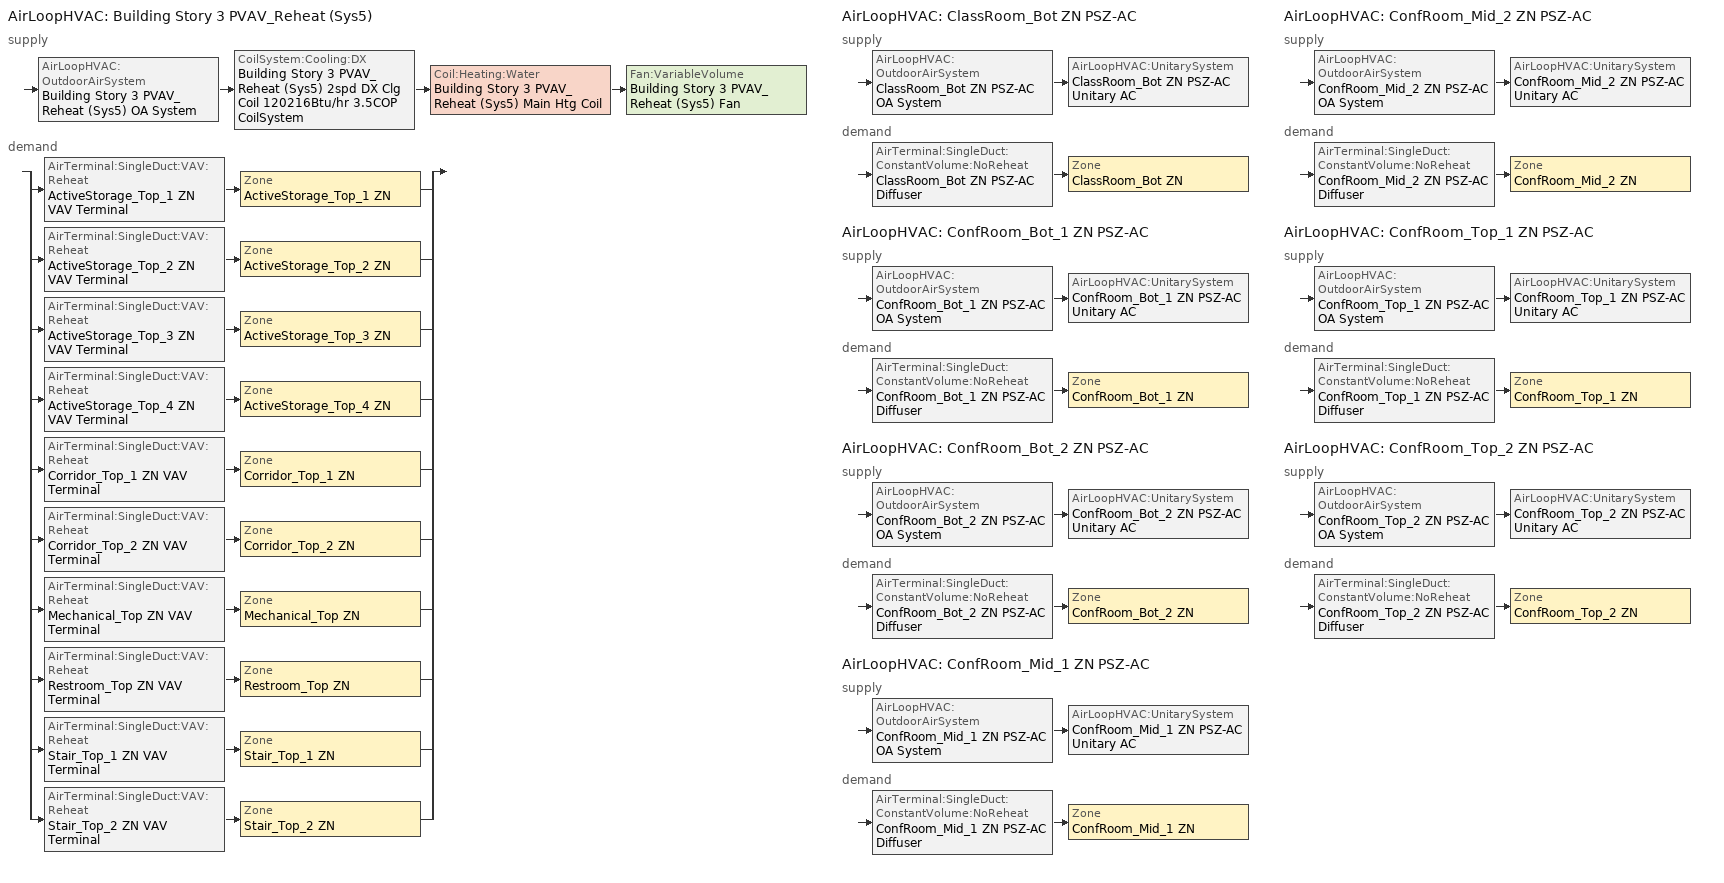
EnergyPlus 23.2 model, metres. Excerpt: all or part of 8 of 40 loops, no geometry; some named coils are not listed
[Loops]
AirLoopHVAC 'Building Story 3 PVAV_Reheat (Sys5)'
 supply: AirLoopHVAC:OutdoorAirSystem 'Building Story 3 PVAV_Reheat (Sys5) OA System' > CoilSystem:Cooling:DX 'Building Story 3 PVAV_Reheat (Sys5) 2spd DX Clg Coil 120216Btu/hr 3.5COP CoilSystem' > Coil:Heating:Water 'Building Story 3 PVAV_Reheat (Sys5) Main Htg Coil' > Fan:VariableVolume 'Building Story 3 PVAV_Reheat (Sys5) Fan'
 demand: split
  | AirTerminal:SingleDuct:VAV:Reheat 'ActiveStorage_Top_1 ZN VAV Terminal' > Zone 'ActiveStorage_Top_1 ZN'
  | AirTerminal:SingleDuct:VAV:Reheat 'ActiveStorage_Top_2 ZN VAV Terminal' > Zone 'ActiveStorage_Top_2 ZN'
  | AirTerminal:SingleDuct:VAV:Reheat 'ActiveStorage_Top_3 ZN VAV Terminal' > Zone 'ActiveStorage_Top_3 ZN'
  | AirTerminal:SingleDuct:VAV:Reheat 'ActiveStorage_Top_4 ZN VAV Terminal' > Zone 'ActiveStorage_Top_4 ZN'
  | AirTerminal:SingleDuct:VAV:Reheat 'Corridor_Top_1 ZN VAV Terminal' > Zone 'Corridor_Top_1 ZN'
  | AirTerminal:SingleDuct:VAV:Reheat 'Corridor_Top_2 ZN VAV Terminal' > Zone 'Corridor_Top_2 ZN'
  | AirTerminal:SingleDuct:VAV:Reheat 'Mechanical_Top ZN VAV Terminal' > Zone 'Mechanical_Top ZN'
  | AirTerminal:SingleDuct:VAV:Reheat 'Restroom_Top ZN VAV Terminal' > Zone 'Restroom_Top ZN'
  | AirTerminal:SingleDuct:VAV:Reheat 'Stair_Top_1 ZN VAV Terminal' > Zone 'Stair_Top_1 ZN'
  | AirTerminal:SingleDuct:VAV:Reheat 'Stair_Top_2 ZN VAV Terminal' > Zone 'Stair_Top_2 ZN'
AirLoopHVAC 'ClassRoom_Bot ZN PSZ-AC'
 supply: AirLoopHVAC:OutdoorAirSystem 'ClassRoom_Bot ZN PSZ-AC OA System' > AirLoopHVAC:UnitarySystem 'ClassRoom_Bot ZN PSZ-AC Unitary AC'
 demand: AirTerminal:SingleDuct:ConstantVolume:NoReheat 'ClassRoom_Bot ZN PSZ-AC Diffuser' > Zone 'ClassRoom_Bot ZN'
AirLoopHVAC 'ConfRoom_Bot_1 ZN PSZ-AC'
 supply: AirLoopHVAC:OutdoorAirSystem 'ConfRoom_Bot_1 ZN PSZ-AC OA System' > AirLoopHVAC:UnitarySystem 'ConfRoom_Bot_1 ZN PSZ-AC Unitary AC'
 demand: AirTerminal:SingleDuct:ConstantVolume:NoReheat 'ConfRoom_Bot_1 ZN PSZ-AC Diffuser' > Zone 'ConfRoom_Bot_1 ZN'
AirLoopHVAC 'ConfRoom_Bot_2 ZN PSZ-AC'
 supply: AirLoopHVAC:OutdoorAirSystem 'ConfRoom_Bot_2 ZN PSZ-AC OA System' > AirLoopHVAC:UnitarySystem 'ConfRoom_Bot_2 ZN PSZ-AC Unitary AC'
 demand: AirTerminal:SingleDuct:ConstantVolume:NoReheat 'ConfRoom_Bot_2 ZN PSZ-AC Diffuser' > Zone 'ConfRoom_Bot_2 ZN'
AirLoopHVAC 'ConfRoom_Mid_1 ZN PSZ-AC'
 supply: AirLoopHVAC:OutdoorAirSystem 'ConfRoom_Mid_1 ZN PSZ-AC OA System' > AirLoopHVAC:UnitarySystem 'ConfRoom_Mid_1 ZN PSZ-AC Unitary AC'
 demand: AirTerminal:SingleDuct:ConstantVolume:NoReheat 'ConfRoom_Mid_1 ZN PSZ-AC Diffuser' > Zone 'ConfRoom_Mid_1 ZN'
AirLoopHVAC 'ConfRoom_Mid_2 ZN PSZ-AC'
 supply: AirLoopHVAC:OutdoorAirSystem 'ConfRoom_Mid_2 ZN PSZ-AC OA System' > AirLoopHVAC:UnitarySystem 'ConfRoom_Mid_2 ZN PSZ-AC Unitary AC'
 demand: AirTerminal:SingleDuct:ConstantVolume:NoReheat 'ConfRoom_Mid_2 ZN PSZ-AC Diffuser' > Zone 'ConfRoom_Mid_2 ZN'
AirLoopHVAC 'ConfRoom_Top_1 ZN PSZ-AC'
 supply: AirLoopHVAC:OutdoorAirSystem 'ConfRoom_Top_1 ZN PSZ-AC OA System' > AirLoopHVAC:UnitarySystem 'ConfRoom_Top_1 ZN PSZ-AC Unitary AC'
 demand: AirTerminal:SingleDuct:ConstantVolume:NoReheat 'ConfRoom_Top_1 ZN PSZ-AC Diffuser' > Zone 'ConfRoom_Top_1 ZN'
AirLoopHVAC 'ConfRoom_Top_2 ZN PSZ-AC'
 supply: AirLoopHVAC:OutdoorAirSystem 'ConfRoom_Top_2 ZN PSZ-AC OA System' > AirLoopHVAC:UnitarySystem 'ConfRoom_Top_2 ZN PSZ-AC Unitary AC'
 demand: AirTerminal:SingleDuct:ConstantVolume:NoReheat 'ConfRoom_Top_2 ZN PSZ-AC Diffuser' > Zone 'ConfRoom_Top_2 ZN'
[DesignSpecification:OutdoorAir] Outdoor Air Method=Sum; Outdoor Air Flow per Zone {m3/s}=0; Outdoor Air Flow Air Changes per Hour {1/hr}=0
Name | Outdoor Air Flow per Person {m3/s-person} | Outdoor Air Flow per Zone Floor Area {m3/s-m2}
MediumOffice - Storage Ventilation; MediumOffice - Elec/MechRoom Ventilation | 0 | 0.0006096
MediumOffice - Classroom Ventilation | 0.00471947 | 0.0006096
MediumOffice - Conference Ventilation | 0.00235974 | 0.0003048
MediumOffice - Corridor Ventilation; MediumOffice - Restroom Ventilation; MediumOffice - Stair Ventilation | 0 | 0.0003048
[DesignSpecification:OutdoorAir:SpaceList]
Name | Space 1 | Space 1 Design Specification Outdoor Air Object
ActiveStorage_Top_1 ZN DSOA Space List | ActiveStorage_Top_1 | MediumOffice - Storage Ventilation
ActiveStorage_Top_2 ZN DSOA Space List | ActiveStorage_Top_2 | MediumOffice - Storage Ventilation
ActiveStorage_Top_3 ZN DSOA Space List | ActiveStorage_Top_3 | MediumOffice - Storage Ventilation
ActiveStorage_Top_4 ZN DSOA Space List | ActiveStorage_Top_4 | MediumOffice - Storage Ventilation
ClassRoom_Bot ZN DSOA Space List | ClassRoom_Bot | MediumOffice - Classroom Ventilation
ConfRoom_Bot_1 ZN DSOA Space List | ConfRoom_Bot_1 | MediumOffice - Conference Ventilation
ConfRoom_Bot_2 ZN DSOA Space List | ConfRoom_Bot_2 | MediumOffice - Conference Ventilation
ConfRoom_Mid_1 ZN DSOA Space List | ConfRoom_Mid_1 | MediumOffice - Conference Ventilation
ConfRoom_Mid_2 ZN DSOA Space List | ConfRoom_Mid_2 | MediumOffice - Conference Ventilation
ConfRoom_Top_1 ZN DSOA Space List | ConfRoom_Top_1 | MediumOffice - Conference Ventilation
ConfRoom_Top_2 ZN DSOA Space List | ConfRoom_Top_2 | MediumOffice - Conference Ventilation
Corridor_Top_1 ZN DSOA Space List | Corridor_Top_1 | MediumOffice - Corridor Ventilation
Corridor_Top_2 ZN DSOA Space List | Corridor_Top_2 | MediumOffice - Corridor Ventilation
Mechanical_Top ZN DSOA Space List | Mechanical_Top | MediumOffice - Elec/MechRoom Ventilation
Restroom_Top ZN DSOA Space List | Restroom_Top | MediumOffice - Restroom Ventilation
Stair_Top_1 ZN DSOA Space List | Stair_Top_1 | MediumOffice - Stair Ventilation
Stair_Top_2 ZN DSOA Space List | Stair_Top_2 | MediumOffice - Stair Ventilation
[DesignSpecification:ZoneAirDistribution] Minimum Zone Ventilation Efficiency=0.6
ActiveStorage_Top_1 ZN Design Spec Zone Air Dist; ActiveStorage_Top_2 ZN Design Spec Zone Air Dist; ActiveStorage_Top_3 ZN Design Spec Zone Air Dist; ActiveStorage_Top_4 ZN Design Spec Zone Air Dist; ClassRoom_Bot ZN Design Spec Zone Air Dist; ConfRoom_Bot_1 ZN Design Spec Zone Air Dist; ConfRoom_Bot_2 ZN Design Spec Zone Air Dist; ConfRoom_Mid_1 ZN Design Spec Zone Air Dist; ConfRoom_Mid_2 ZN Design Spec Zone Air Dist; ConfRoom_Top_1 ZN Design Spec Zone Air Dist; ConfRoom_Top_2 ZN Design Spec Zone Air Dist; Corridor_Top_1 ZN Design Spec Zone Air Dist; Corridor_Top_2 ZN Design Spec Zone Air Dist; Mechanical_Top ZN Design Spec Zone Air Dist; Restroom_Top ZN Design Spec Zone Air Dist; Stair_Top_1 ZN Design Spec Zone Air Dist; Stair_Top_2 ZN Design Spec Zone Air Dist
[Sizing:Zone] Zone Cooling Design Supply Air Temperature Input Method=SupplyAirTemperature; Zone Cooling Design Supply Air Temperature {C}=12.8889; Zone Cooling Design Supply Air Temperature Difference {deltaC}=11.11; Zone Heating Design Supply Air Temperature Input Method=SupplyAirTemperature; Zone Heating Design Supply Air Temperature {C}=32.1111; Zone Heating Design Supply Air Temperature Difference {deltaC}=11.11; Zone Cooling Design Supply Air Humidity Ratio {kgWater/kgDryAir}=0.0085; Zone Heating Design Supply Air Humidity Ratio {kgWater/kgDryAir}=0.008; Cooling Design Air Flow Method=DesignDay; Cooling Design Air Flow Rate {m3/s}=0; Cooling Minimum Air Flow per Zone Floor Area {m3/s-m2}=0.000762; Cooling Minimum Air Flow {m3/s}=0; Cooling Minimum Air Flow Fraction=0; Heating Design Air Flow Method=DesignDay; Heating Design Air Flow Rate {m3/s}=0; Heating Maximum Air Flow per Zone Floor Area {m3/s-m2}=0.002032; Heating Maximum Air Flow {m3/s}=0.141576; Heating Maximum Air Flow Fraction=0.3; Account for Dedicated Outdoor Air System=No; Zone Load Sizing Method=Sensible Load Only No Latent Load; Zone Latent Cooling Design Supply Air Humidity Ratio Input Method=HumidityRatioDifference; Zone Cooling Design Supply Air Humidity Ratio Difference {kgWater/kgDryAir}=0.005; Zone Latent Heating Design Supply Air Humidity Ratio Input Method=HumidityRatioDifference; Zone Humidification Design Supply Air Humidity Ratio Difference {kgWater/kgDryAir}=0.005
Name | Design Specification Outdoor Air Object | Design Specification Zone Air Distribution Object
ActiveStorage_Top_1 ZN | ActiveStorage_Top_1 ZN DSOA Space List | ActiveStorage_Top_1 ZN Design Spec Zone Air Dist
ActiveStorage_Top_2 ZN | ActiveStorage_Top_2 ZN DSOA Space List | ActiveStorage_Top_2 ZN Design Spec Zone Air Dist
ActiveStorage_Top_3 ZN | ActiveStorage_Top_3 ZN DSOA Space List | ActiveStorage_Top_3 ZN Design Spec Zone Air Dist
ActiveStorage_Top_4 ZN | ActiveStorage_Top_4 ZN DSOA Space List | ActiveStorage_Top_4 ZN Design Spec Zone Air Dist
ClassRoom_Bot ZN | ClassRoom_Bot ZN DSOA Space List | ClassRoom_Bot ZN Design Spec Zone Air Dist
ConfRoom_Bot_1 ZN | ConfRoom_Bot_1 ZN DSOA Space List | ConfRoom_Bot_1 ZN Design Spec Zone Air Dist
ConfRoom_Bot_2 ZN | ConfRoom_Bot_2 ZN DSOA Space List | ConfRoom_Bot_2 ZN Design Spec Zone Air Dist
ConfRoom_Mid_1 ZN | ConfRoom_Mid_1 ZN DSOA Space List | ConfRoom_Mid_1 ZN Design Spec Zone Air Dist
ConfRoom_Mid_2 ZN | ConfRoom_Mid_2 ZN DSOA Space List | ConfRoom_Mid_2 ZN Design Spec Zone Air Dist
ConfRoom_Top_1 ZN | ConfRoom_Top_1 ZN DSOA Space List | ConfRoom_Top_1 ZN Design Spec Zone Air Dist
ConfRoom_Top_2 ZN | ConfRoom_Top_2 ZN DSOA Space List | ConfRoom_Top_2 ZN Design Spec Zone Air Dist
Corridor_Top_1 ZN | Corridor_Top_1 ZN DSOA Space List | Corridor_Top_1 ZN Design Spec Zone Air Dist
Corridor_Top_2 ZN | Corridor_Top_2 ZN DSOA Space List | Corridor_Top_2 ZN Design Spec Zone Air Dist
Mechanical_Top ZN | Mechanical_Top ZN DSOA Space List | Mechanical_Top ZN Design Spec Zone Air Dist
Restroom_Top ZN | Restroom_Top ZN DSOA Space List | Restroom_Top ZN Design Spec Zone Air Dist
Stair_Top_1 ZN | Stair_Top_1 ZN DSOA Space List | Stair_Top_1 ZN Design Spec Zone Air Dist
Stair_Top_2 ZN | Stair_Top_2 ZN DSOA Space List | Stair_Top_2 ZN Design Spec Zone Air Dist
[Sizing:System] Type of Load to Size On=Sensible; Design Outdoor Air Flow Rate {m3/s}=Autosize; Preheat Design Temperature {C}=7.22222; Preheat Design Humidity Ratio {kgWater/kgDryAir}=0.008; Precool Design Temperature {C}=12.7778; Precool Design Humidity Ratio {kgWater/kgDryAir}=0.008; Central Cooling Design Supply Air Temperature {C}=12.8889; Type of Zone Sum to Use=Coincident; 100% Outdoor Air in Cooling=No; 100% Outdoor Air in Heating=No; Central Cooling Design Supply Air Humidity Ratio {kgWater/kgDryAir}=0.0085; Central Heating Design Supply Air Humidity Ratio {kgWater/kgDryAir}=0.008; Cooling Supply Air Flow Rate Method=DesignDay; Cooling Supply Air Flow Rate {m3/s}=0; Cooling Supply Air Flow Rate Per Floor Area {m3/s-m2}=0.00996765; Cooling Fraction of Autosized Cooling Supply Air Flow Rate=1; Cooling Supply Air Flow Rate Per Unit Cooling Capacity {m3/s-W}=3.94755e-05; Heating Supply Air Flow Rate Method=DesignDay; Heating Supply Air Flow Rate {m3/s}=0; Heating Supply Air Flow Rate Per Floor Area {m3/s-m2}=0.00996765; Heating Fraction of Autosized Heating Supply Air Flow Rate=1; Heating Fraction of Autosized Cooling Supply Air Flow Rate=1; Heating Supply Air Flow Rate Per Unit Heating Capacity {m3/s-W}=3.15882e-05; Zone Maximum Outdoor Air Fraction=1; Cooling Design Capacity Method=CoolingDesignCapacity; Cooling Design Capacity {W}=Autosize; Cooling Design Capacity Per Floor Area {W/m2}=234.7; Fraction of Autosized Cooling Design Capacity=1; Heating Design Capacity Method=HeatingDesignCapacity; Heating Design Capacity {W}=Autosize; Heating Design Capacity Per Floor Area {W/m2}=157; Fraction of Autosized Heating Design Capacity=1; Central Cooling Capacity Control Method=OnOff; Occupant Diversity=Autosize
Name | Central Heating Maximum System Air Flow Ratio | Central Heating Design Supply Air Temperature {C} | System Outdoor Air Method
Building Story 3 PVAV_Reheat (Sys5) | 0.3 | 12.8889 | Standard62.1VentilationRateProcedure
ClassRoom_Bot ZN PSZ-AC; ConfRoom_Bot_1 ZN PSZ-AC; ConfRoom_Bot_2 ZN PSZ-AC; ConfRoom_Mid_1 ZN PSZ-AC; ConfRoom_Mid_2 ZN PSZ-AC; ConfRoom_Top_1 ZN PSZ-AC; ConfRoom_Top_2 ZN PSZ-AC | 1 | 32.1111 | ZoneSum
[ZoneControl:Thermostat] Temperature Difference Between Cutout And Setpoint {deltaC}=0
Name | Zone or ZoneList | Control Type Schedule | Control 1
ActiveStorage_Top_1 ZN Thermostat | ActiveStorage_Top_1 ZN | ActiveStorage_Top_1 ZN Thermostat Schedule | MediumOffice - Storage Thermostat 9
ActiveStorage_Top_2 ZN Thermostat | ActiveStorage_Top_2 ZN | ActiveStorage_Top_2 ZN Thermostat Schedule | MediumOffice - Storage Thermostat 10
ActiveStorage_Top_3 ZN Thermostat | ActiveStorage_Top_3 ZN | ActiveStorage_Top_3 ZN Thermostat Schedule | MediumOffice - Storage Thermostat 11
ActiveStorage_Top_4 ZN Thermostat | ActiveStorage_Top_4 ZN | ActiveStorage_Top_4 ZN Thermostat Schedule | MediumOffice - Storage Thermostat 12
ClassRoom_Bot ZN Thermostat | ClassRoom_Bot ZN | ClassRoom_Bot ZN Thermostat Schedule | MediumOffice - Classroom Thermostat 1
ConfRoom_Bot_1 ZN Thermostat | ConfRoom_Bot_1 ZN | ConfRoom_Bot_1 ZN Thermostat Schedule | MediumOffice - Conference Thermostat 1
ConfRoom_Bot_2 ZN Thermostat | ConfRoom_Bot_2 ZN | ConfRoom_Bot_2 ZN Thermostat Schedule | MediumOffice - Conference Thermostat 2
ConfRoom_Mid_1 ZN Thermostat | ConfRoom_Mid_1 ZN | ConfRoom_Mid_1 ZN Thermostat Schedule | MediumOffice - Conference Thermostat 3
ConfRoom_Mid_2 ZN Thermostat | ConfRoom_Mid_2 ZN | ConfRoom_Mid_2 ZN Thermostat Schedule | MediumOffice - Conference Thermostat 4
ConfRoom_Top_1 ZN Thermostat | ConfRoom_Top_1 ZN | ConfRoom_Top_1 ZN Thermostat Schedule | MediumOffice - Conference Thermostat 5
ConfRoom_Top_2 ZN Thermostat | ConfRoom_Top_2 ZN | ConfRoom_Top_2 ZN Thermostat Schedule | MediumOffice - Conference Thermostat 6
Corridor_Top_1 ZN Thermostat | Corridor_Top_1 ZN | Corridor_Top_1 ZN Thermostat Schedule | MediumOffice - Corridor Thermostat 5
Corridor_Top_2 ZN Thermostat | Corridor_Top_2 ZN | Corridor_Top_2 ZN Thermostat Schedule | MediumOffice - Corridor Thermostat 6
Mechanical_Top ZN Thermostat | Mechanical_Top ZN | Mechanical_Top ZN Thermostat Schedule | MediumOffice - Elec/MechRoom Thermostat 3
Restroom_Top ZN Thermostat | Restroom_Top ZN | Restroom_Top ZN Thermostat Schedule | MediumOffice - Restroom Thermostat 3
Stair_Top_1 ZN Thermostat | Stair_Top_1 ZN | Stair_Top_1 ZN Thermostat Schedule | MediumOffice - Stair Thermostat 5
Stair_Top_2 ZN Thermostat | Stair_Top_2 ZN | Stair_Top_2 ZN Thermostat Schedule | MediumOffice - Stair Thermostat 6
[ThermostatSetpoint:DualSetpoint] Heating Setpoint Temperature Schedule=OfficeMedium HTGSETP_SCH_YES_OPTIMUM; Cooling Setpoint Temperature Schedule=OfficeMedium CLGSETP_SCH_YES_OPTIMUM
MediumOffice - Storage Thermostat 9; MediumOffice - Storage Thermostat 10; MediumOffice - Storage Thermostat 11; MediumOffice - Storage Thermostat 12; MediumOffice - Classroom Thermostat 1; MediumOffice - Conference Thermostat 1; MediumOffice - Conference Thermostat 2; MediumOffice - Conference Thermostat 3; MediumOffice - Conference Thermostat 4; MediumOffice - Conference Thermostat 5; MediumOffice - Conference Thermostat 6; MediumOffice - Corridor Thermostat 5; MediumOffice - Corridor Thermostat 6; MediumOffice - Elec/MechRoom Thermostat 3; MediumOffice - Restroom Thermostat 3; MediumOffice - Stair Thermostat 5; MediumOffice - Stair Thermostat 6
[AirTerminal:SingleDuct:ConstantVolume:NoReheat] Maximum Air Flow Rate {m3/s}=AutoSize
Name | Availability Schedule
ClassRoom_Bot ZN PSZ-AC Diffuser | Always On Discrete 108
ConfRoom_Bot_1 ZN PSZ-AC Diffuser | Always On Discrete 75
ConfRoom_Bot_2 ZN PSZ-AC Diffuser | Always On Discrete 86
ConfRoom_Mid_1 ZN PSZ-AC Diffuser | Always On Discrete 261
ConfRoom_Mid_2 ZN PSZ-AC Diffuser | Always On Discrete 272
ConfRoom_Top_1 ZN PSZ-AC Diffuser | Always On Discrete 414
ConfRoom_Top_2 ZN PSZ-AC Diffuser | Always On Discrete 425
[AirTerminal:SingleDuct:VAV:Reheat] Maximum Air Flow Rate {m3/s}=Autosize; Zone Minimum Air Flow Input Method=Constant; Constant Minimum Air Flow Fraction=0.3; Fixed Minimum Air Flow Rate {m3/s}=0; Maximum Hot Water or Steam Flow Rate {m3/s}=Autosize; Minimum Hot Water or Steam Flow Rate {m3/s}=0; Convergence Tolerance=0.001; Damper Heating Action=Normal; Maximum Flow per Zone Floor Area During Reheat {m3/s-m2}=Autocalculate; Maximum Flow Fraction During Reheat=Autocalculate; Maximum Reheat Air Temperature {C}=32.1111
Name | Availability Schedule | Reheat Coil
ActiveStorage_Top_1 ZN VAV Terminal | Always On Discrete 374 | ActiveStorage_Top_1 ZN Reheat Coil
ActiveStorage_Top_2 ZN VAV Terminal | Always On Discrete 377 | ActiveStorage_Top_2 ZN Reheat Coil
ActiveStorage_Top_3 ZN VAV Terminal | Always On Discrete 380 | ActiveStorage_Top_3 ZN Reheat Coil
ActiveStorage_Top_4 ZN VAV Terminal | Always On Discrete 383 | ActiveStorage_Top_4 ZN Reheat Coil
Corridor_Top_1 ZN VAV Terminal | Always On Discrete 386 | Corridor_Top_1 ZN Reheat Coil
Corridor_Top_2 ZN VAV Terminal | Always On Discrete 389 | Corridor_Top_2 ZN Reheat Coil
Mechanical_Top ZN VAV Terminal | Always On Discrete 392 | Mechanical_Top ZN Reheat Coil
Restroom_Top ZN VAV Terminal | Always On Discrete 395 | Restroom_Top ZN Reheat Coil
Stair_Top_1 ZN VAV Terminal | Always On Discrete 398 | Stair_Top_1 ZN Reheat Coil
Stair_Top_2 ZN VAV Terminal | Always On Discrete 401 | Stair_Top_2 ZN Reheat Coil
[Zone equipment]
ActiveStorage_Top_1 ZN: ActiveStorage_Top_1 ZN VAV Terminal
ActiveStorage_Top_2 ZN: ActiveStorage_Top_2 ZN VAV Terminal
ActiveStorage_Top_3 ZN: ActiveStorage_Top_3 ZN VAV Terminal
ActiveStorage_Top_4 ZN: ActiveStorage_Top_4 ZN VAV Terminal
ClassRoom_Bot ZN: ClassRoom_Bot ZN PSZ-AC Diffuser
ConfRoom_Bot_1 ZN: ConfRoom_Bot_1 ZN PSZ-AC Diffuser
ConfRoom_Bot_2 ZN: ConfRoom_Bot_2 ZN PSZ-AC Diffuser
ConfRoom_Mid_1 ZN: ConfRoom_Mid_1 ZN PSZ-AC Diffuser
ConfRoom_Mid_2 ZN: ConfRoom_Mid_2 ZN PSZ-AC Diffuser
ConfRoom_Top_1 ZN: ConfRoom_Top_1 ZN PSZ-AC Diffuser
ConfRoom_Top_2 ZN: ConfRoom_Top_2 ZN PSZ-AC Diffuser
Corridor_Top_1 ZN: Corridor_Top_1 ZN VAV Terminal
Corridor_Top_2 ZN: Corridor_Top_2 ZN VAV Terminal
Mechanical_Top ZN: Mechanical_Top ZN VAV Terminal
Restroom_Top ZN: Restroom_Top ZN VAV Terminal
Stair_Top_1 ZN: Stair_Top_1 ZN VAV Terminal
Stair_Top_2 ZN: Stair_Top_2 ZN VAV Terminal
[Fan:VariableVolume]
Building Story 3 PVAV_Reheat (Sys5) Fan: Availability Schedule=Building Story 3 PVAV_Reheat (Sys5) fan schedule; Fan Total Efficiency=0.58175; Pressure Rise {Pa}=1335.68; Maximum Flow Rate {m3/s}=AutoSize; Fan Power Minimum Flow Rate Input Method=Fraction; Fan Power Minimum Flow Fraction=0.2; Fan Power Minimum Air Flow Rate {m3/s}=0; Motor Efficiency=0.895; Motor In Airstream Fraction=1; Fan Power Coefficient 1=0.0013; Fan Power Coefficient 2=0.147; Fan Power Coefficient 3=0.9506; Fan Power Coefficient 4=-0.0998; Fan Power Coefficient 5=0
[Fan:OnOff] Pressure Rise {Pa}=1232.93; Maximum Flow Rate {m3/s}=Autosize; Motor In Airstream Fraction=1
Name | Availability Schedule | Fan Total Efficiency | Motor Efficiency | Fan Power Ratio Function of Speed Ratio Curve | Fan Efficiency Ratio Function of Speed Ratio Curve
ClassRoom_Bot ZN PSZ-AC Fan | Always On Discrete 105 | 0.495 | 0.825 | Fan On Off Power Curve 3 | Fan On Off Efficiency Curve 3
ConfRoom_Bot_1 ZN PSZ-AC Fan | Always On Discrete 72 | 0.495 | 0.825 | Fan On Off Power Curve | Fan On Off Efficiency Curve
ConfRoom_Bot_2 ZN PSZ-AC Fan | Always On Discrete 83 | 0.495 | 0.825 | Fan On Off Power Curve 1 | Fan On Off Efficiency Curve 1
ConfRoom_Mid_1 ZN PSZ-AC Fan | Always On Discrete 258 | 0.504 | 0.84 | Fan On Off Power Curve 13 | Fan On Off Efficiency Curve 13
ConfRoom_Mid_2 ZN PSZ-AC Fan | Always On Discrete 269 | 0.504 | 0.84 | Fan On Off Power Curve 14 | Fan On Off Efficiency Curve 14
ConfRoom_Top_1 ZN PSZ-AC Fan | Always On Discrete 411 | 0.504 | 0.84 | Fan On Off Power Curve 23 | Fan On Off Efficiency Curve 23
ConfRoom_Top_2 ZN PSZ-AC Fan | Always On Discrete 422 | 0.504 | 0.84 | Fan On Off Power Curve 24 | Fan On Off Efficiency Curve 24
[Coil:Cooling:DX:SingleSpeed] Gross Rated Total Cooling Capacity {W}=Autosize; Gross Rated Sensible Heat Ratio=Autosize; Gross Rated Cooling COP {W/W}=3; Rated Air Flow Rate {m3/s}=Autosize; 2017 Rated Evaporator Fan Power Per Volume Flow Rate {W/(m3/s)}=773.3; 2023 Rated Evaporator Fan Power Per Volume Flow Rate {W/(m3/s)}=934.4; Minimum Outdoor Dry-Bulb Temperature for Compressor Operation {C}=-25; Nominal Time for Condensate Removal to Begin {s}=0; Ratio of Initial Moisture Evaporation Rate and Steady State Latent Capacity=0; Maximum Cycling Rate {cycles/hr}=0; Latent Capacity Time Constant {s}=0; Condenser Type=AirCooled; Evaporative Condenser Effectiveness=0.9; Evaporative Condenser Air Flow Rate {m3/s}=Autosize; Evaporative Condenser Pump Rated Power Consumption {W}=Autosize; Crankcase Heater Capacity {W}=0; Maximum Outdoor Dry-Bulb Temperature for Crankcase Heater Operation {C}=10; Basin Heater Capacity {W/K}=0; Basin Heater Setpoint Temperature {C}=2
Name | Availability Schedule | Total Cooling Capacity Function of Temperature Curve | Total Cooling Capacity Function of Flow Fraction Curve | Energy Input Ratio Function of Temperature Curve | Energy Input Ratio Function of Flow Fraction Curve | Part Load Fraction Correlation Curve
ClassRoom_Bot ZN PSZ-AC 1spd DX AC Clg Coil | Always On Discrete 104 | Curve Biquadratic 19 | Curve Quadratic 25 | Curve Biquadratic 20 | Curve Quadratic 26 | Curve Quadratic 27
ConfRoom_Bot_1 ZN PSZ-AC 1spd DX AC Clg Coil | Always On Discrete 71 | Curve Biquadratic 7 | Curve Quadratic 7 | Curve Biquadratic 8 | Curve Quadratic 8 | Curve Quadratic 9
ConfRoom_Bot_2 ZN PSZ-AC 1spd DX AC Clg Coil | Always On Discrete 82 | Curve Biquadratic 11 | Curve Quadratic 13 | Curve Biquadratic 12 | Curve Quadratic 14 | Curve Quadratic 15
ConfRoom_Mid_1 ZN PSZ-AC 1spd DX AC Clg Coil | Always On Discrete 257 | Curve Biquadratic 63 | Curve Quadratic 88 | Curve Biquadratic 64 | Curve Quadratic 89 | Curve Quadratic 90
ConfRoom_Mid_2 ZN PSZ-AC 1spd DX AC Clg Coil | Always On Discrete 268 | Curve Biquadratic 67 | Curve Quadratic 94 | Curve Biquadratic 68 | Curve Quadratic 95 | Curve Quadratic 96
ConfRoom_Top_1 ZN PSZ-AC 1spd DX AC Clg Coil | Always On Discrete 410 | Curve Biquadratic 107 | Curve Quadratic 151 | Curve Biquadratic 108 | Curve Quadratic 152 | Curve Quadratic 153
ConfRoom_Top_2 ZN PSZ-AC 1spd DX AC Clg Coil | Always On Discrete 421 | Curve Biquadratic 111 | Curve Quadratic 157 | Curve Biquadratic 112 | Curve Quadratic 158 | Curve Quadratic 159
[Coil:Cooling:DX:TwoSpeed]
Building Story 3 PVAV_Reheat (Sys5) 2spd DX Clg Coil 120216Btu/hr 3.5COP: Availability Schedule=Always On Discrete 369; High Speed Gross Rated Total Cooling Capacity {W}=Autosize; High Speed Rated Sensible Heat Ratio=Autosize; High Speed Gross Rated Cooling COP {W/W}=3.5; High Speed Rated Air Flow Rate {m3/s}=Autosize; High Speed 2017 Rated Evaporator Fan Power Per Volume Flow Rate {W/(m3/s)}=773.3; High Speed 2023 Rated Evaporator Fan Power Per Volume Flow Rate {W/(m3/s)}=934.4; Unit Internal Static Air Pressure {Pa}=773.3; Total Cooling Capacity Function of Temperature Curve=Curve Biquadratic 101; Total Cooling Capacity Function of Flow Fraction Curve=Curve Quadratic 145; Energy Input Ratio Function of Temperature Curve=Curve Biquadratic 102; Energy Input Ratio Function of Flow Fraction Curve=Curve Quadratic 146; Part Load Fraction Correlation Curve=Curve Quadratic 147; Low Speed Gross Rated Total Cooling Capacity {W}=Autosize; Low Speed Gross Rated Sensible Heat Ratio=0.69; Low Speed Gross Rated Cooling COP {W/W}=3.5; Low Speed Rated Air Flow Rate {m3/s}=Autosize; Low Speed 2017 Rated Evaporator Fan Power Per Volume Flow Rate {W/(m3/s)}=773.3; Low Speed 2023 Rated Evaporator Fan Power Per Volume Flow Rate {W/(m3/s)}=934.4; Low Speed Total Cooling Capacity Function of Temperature Curve=Curve Biquadratic 103; Low Speed Energy Input Ratio Function of Temperature Curve=Curve Biquadratic 104; Condenser Type=AirCooled; Minimum Outdoor Dry-Bulb Temperature for Compressor Operation {C}=-25; High Speed Evaporative Condenser Effectiveness=0.9; High Speed Evaporative Condenser Air Flow Rate {m3/s}=Autosize; High Speed Evaporative Condenser Pump Rated Power Consumption {W}=Autosize; Low Speed Evaporative Condenser Effectiveness=0.9; Low Speed Evaporative Condenser Air Flow Rate {m3/s}=Autosize; Low Speed Evaporative Condenser Pump Rated Power Consumption {W}=Autosize; Basin Heater Capacity {W/K}=0; Basin Heater Setpoint Temperature {C}=2
[Coil:Heating:Water]
Building Story 3 PVAV_Reheat (Sys5) Main Htg Coil: Availability Schedule=Always On Discrete 367; U-Factor Times Area Value {W/K}=Autosize; Maximum Water Flow Rate {m3/s}=Autosize; Performance Input Method=UFactorTimesAreaAndDesignWaterFlowRate; Rated Capacity {W}=Autosize; Rated Inlet Water Temperature {C}=82.2222; Rated Inlet Air Temperature {C}=7.22222; Rated Outlet Water Temperature {C}=71.1111; Rated Outlet Air Temperature {C}=12.7778; Rated Ratio for Air and Water Convection=0.5
[Coil:Heating:Fuel] Fuel Type=NaturalGas; Burner Efficiency=0.8; Nominal Capacity {W}=AutoSize; On Cycle Parasitic Electric Load {W}=0; Off Cycle Parasitic Fuel Load {W}=0
Name | Availability Schedule
ClassRoom_Bot ZN PSZ-AC Gas Htg Coil | Always On Discrete 100
ClassRoom_Bot ZN PSZ-AC Gas Backup Htg Coil | Always On Discrete 102
ConfRoom_Bot_1 ZN PSZ-AC Gas Htg Coil | Always On Discrete 67
ConfRoom_Bot_1 ZN PSZ-AC Gas Backup Htg Coil | Always On Discrete 69
ConfRoom_Bot_2 ZN PSZ-AC Gas Htg Coil | Always On Discrete 78
ConfRoom_Bot_2 ZN PSZ-AC Gas Backup Htg Coil | Always On Discrete 80
ConfRoom_Mid_1 ZN PSZ-AC Gas Htg Coil | Always On Discrete 253
ConfRoom_Mid_1 ZN PSZ-AC Gas Backup Htg Coil | Always On Discrete 255
ConfRoom_Mid_2 ZN PSZ-AC Gas Htg Coil | Always On Discrete 264
ConfRoom_Mid_2 ZN PSZ-AC Gas Backup Htg Coil | Always On Discrete 266
ConfRoom_Top_1 ZN PSZ-AC Gas Htg Coil | Always On Discrete 406
ConfRoom_Top_1 ZN PSZ-AC Gas Backup Htg Coil | Always On Discrete 408
ConfRoom_Top_2 ZN PSZ-AC Gas Htg Coil | Always On Discrete 417
ConfRoom_Top_2 ZN PSZ-AC Gas Backup Htg Coil | Always On Discrete 419
[CoilSystem:Cooling:DX]
Building Story 3 PVAV_Reheat (Sys5) 2spd DX Clg Coil 120216Btu/hr 3.5COP CoilSystem: Availability Schedule=Always On Discrete 369; Cooling Coil=Building Story 3 PVAV_Reheat (Sys5) 2spd DX Clg Coil 120216Btu/hr 3.5COP
[AirLoopHVAC:UnitarySystem] Control Type=Load; Dehumidification Control Type=None; Fan Placement=DrawThrough; DX Heating Coil Sizing Ratio=1; Use DOAS DX Cooling Coil=No; Minimum Supply Air Temperature {C}=2; Latent Load Control=SensibleOnlyLoadControl; Cooling Supply Air Flow Rate Method=SupplyAirFlowRate; Cooling Supply Air Flow Rate {m3/s}=Autosize; Heating Supply Air Flow Rate Method=SupplyAirFlowRate; Heating Supply Air Flow Rate {m3/s}=Autosize; No Load Supply Air Flow Rate Method=None; Maximum Supply Air Temperature {C}=80; Maximum Outdoor Dry-Bulb Temperature for Supplemental Heater Operation {C}=21; Ancillary On-Cycle Electric Power {W}=0; Ancillary Off-Cycle Electric Power {W}=0
Name | Controlling Zone or Thermostat Location | Availability Schedule | Supply Fan | Supply Air Fan Operating Mode Schedule | Heating Coil | Cooling Coil | Supplemental Heating Coil
ClassRoom_Bot ZN PSZ-AC Unitary AC | ClassRoom_Bot ZN | Always On Discrete 63 | ClassRoom_Bot ZN PSZ-AC Fan | Always On Discrete 63 | ClassRoom_Bot ZN PSZ-AC Gas Htg Coil | ClassRoom_Bot ZN PSZ-AC 1spd DX AC Clg Coil | ClassRoom_Bot ZN PSZ-AC Gas Backup Htg Coil
ConfRoom_Bot_1 ZN PSZ-AC Unitary AC | ConfRoom_Bot_1 ZN | Always On Discrete 63 | ConfRoom_Bot_1 ZN PSZ-AC Fan | Always On Discrete 63 | ConfRoom_Bot_1 ZN PSZ-AC Gas Htg Coil | ConfRoom_Bot_1 ZN PSZ-AC 1spd DX AC Clg Coil | ConfRoom_Bot_1 ZN PSZ-AC Gas Backup Htg Coil
ConfRoom_Bot_2 ZN PSZ-AC Unitary AC | ConfRoom_Bot_2 ZN | Always On Discrete 63 | ConfRoom_Bot_2 ZN PSZ-AC Fan | Always On Discrete 63 | ConfRoom_Bot_2 ZN PSZ-AC Gas Htg Coil | ConfRoom_Bot_2 ZN PSZ-AC 1spd DX AC Clg Coil | ConfRoom_Bot_2 ZN PSZ-AC Gas Backup Htg Coil
ConfRoom_Mid_1 ZN PSZ-AC Unitary AC | ConfRoom_Mid_1 ZN | Always On Discrete 249 | ConfRoom_Mid_1 ZN PSZ-AC Fan | Always On Discrete 249 | ConfRoom_Mid_1 ZN PSZ-AC Gas Htg Coil | ConfRoom_Mid_1 ZN PSZ-AC 1spd DX AC Clg Coil | ConfRoom_Mid_1 ZN PSZ-AC Gas Backup Htg Coil
ConfRoom_Mid_2 ZN PSZ-AC Unitary AC | ConfRoom_Mid_2 ZN | Always On Discrete 249 | ConfRoom_Mid_2 ZN PSZ-AC Fan | Always On Discrete 249 | ConfRoom_Mid_2 ZN PSZ-AC Gas Htg Coil | ConfRoom_Mid_2 ZN PSZ-AC 1spd DX AC Clg Coil | ConfRoom_Mid_2 ZN PSZ-AC Gas Backup Htg Coil
ConfRoom_Top_1 ZN PSZ-AC Unitary AC | ConfRoom_Top_1 ZN | Always On Discrete 402 | ConfRoom_Top_1 ZN PSZ-AC Fan | Always On Discrete 402 | ConfRoom_Top_1 ZN PSZ-AC Gas Htg Coil | ConfRoom_Top_1 ZN PSZ-AC 1spd DX AC Clg Coil | ConfRoom_Top_1 ZN PSZ-AC Gas Backup Htg Coil
ConfRoom_Top_2 ZN PSZ-AC Unitary AC | ConfRoom_Top_2 ZN | Always On Discrete 402 | ConfRoom_Top_2 ZN PSZ-AC Fan | Always On Discrete 402 | ConfRoom_Top_2 ZN PSZ-AC Gas Htg Coil | ConfRoom_Top_2 ZN PSZ-AC 1spd DX AC Clg Coil | ConfRoom_Top_2 ZN PSZ-AC Gas Backup Htg Coil
[Controller:WaterCoil]
Building Story 3 PVAV_Reheat (Sys5) Main Htg Coil Controller: Control Variable=Temperature; Action=Normal; Actuator Variable=Flow; Controller Convergence Tolerance {deltaC}=0.1; Maximum Actuated Flow {m3/s}=Autosize; Minimum Actuated Flow {m3/s}=0
[Controller:OutdoorAir] Minimum Outdoor Air Flow Rate {m3/s}=Autosize; Maximum Outdoor Air Flow Rate {m3/s}=Autosize; Economizer Control Type=FixedDryBulb; Economizer Control Action Type=ModulateFlow; Economizer Maximum Limit Dry-Bulb Temperature {C}=23.8889; Lockout Type=LockoutWithHeating; Minimum Limit Type=FixedMinimum; High Humidity Control=No; Control High Indoor Humidity Based on Outdoor Humidity Ratio=Yes; Heat Recovery Bypass Control Type=BypassWhenWithinEconomizerLimits; Economizer Operation Staging=InterlockedWithMechanicalCooling
Name | Minimum Outdoor Air Schedule | Mechanical Ventilation Controller
Building Story 3 PVAV_Reheat (Sys5) OA Controller | Always On Discrete 363 | Building Story 3 PVAV_Reheat (Sys5) Mechanical Ventilation Controller
ClassRoom_Bot ZN PSZ-AC OA System Controller | Always On Discrete 64 | Controller Mechanical Ventilation 4
ConfRoom_Bot_1 ZN PSZ-AC OA System Controller | Always On Discrete 64 | Controller Mechanical Ventilation 1
ConfRoom_Bot_2 ZN PSZ-AC OA System Controller | Always On Discrete 64 | Controller Mechanical Ventilation 2
ConfRoom_Mid_1 ZN PSZ-AC OA System Controller | Always On Discrete 250 | Controller Mechanical Ventilation 14
ConfRoom_Mid_2 ZN PSZ-AC OA System Controller | Always On Discrete 250 | Controller Mechanical Ventilation 15
ConfRoom_Top_1 ZN PSZ-AC OA System Controller | Always On Discrete 403 | Controller Mechanical Ventilation 24
ConfRoom_Top_2 ZN PSZ-AC OA System Controller | Always On Discrete 403 | Controller Mechanical Ventilation 25
[Controller:MechanicalVentilation] Demand Controlled Ventilation=No; System Outdoor Air Method=ZoneSum
Building Story 3 PVAV_Reheat (Sys5) Mechanical Ventilation Controller: Availability Schedule=Always On Discrete 370; Zone or ZoneList 1=ActiveStorage_Top_1 ZN; Design Specification Outdoor Air Object Name 1=MediumOffice - Storage Ventilation; Design Specification Zone Air Distribution Object Name 1=ActiveStorage_Top_1 ZN Design Spec Zone Air Dist; Zone or ZoneList 2=ActiveStorage_Top_2 ZN; Design Specification Outdoor Air Object Name 2=MediumOffice - Storage Ventilation; Design Specification Zone Air Distribution Object Name 2=ActiveStorage_Top_2 ZN Design Spec Zone Air Dist; Zone or ZoneList 3=ActiveStorage_Top_3 ZN; Design Specification Outdoor Air Object Name 3=MediumOffice - Storage Ventilation; Design Specification Zone Air Distribution Object Name 3=ActiveStorage_Top_3 ZN Design Spec Zone Air Dist; Zone or ZoneList 4=ActiveStorage_Top_4 ZN; Design Specification Outdoor Air Object Name 4=MediumOffice - Storage Ventilation; Design Specification Zone Air Distribution Object Name 4=ActiveStorage_Top_4 ZN Design Spec Zone Air Dist; Zone or ZoneList 5=Corridor_Top_1 ZN; Design Specification Outdoor Air Object Name 5=MediumOffice - Corridor Ventilation; Design Specification Zone Air Distribution Object Name 5=Corridor_Top_1 ZN Design Spec Zone Air Dist; Zone or ZoneList 6=Corridor_Top_2 ZN; Design Specification Outdoor Air Object Name 6=MediumOffice - Corridor Ventilation; Design Specification Zone Air Distribution Object Name 6=Corridor_Top_2 ZN Design Spec Zone Air Dist; Zone or ZoneList 7=Mechanical_Top ZN; Design Specification Outdoor Air Object Name 7=MediumOffice - Elec/MechRoom Ventilation; Design Specification Zone Air Distribution Object Name 7=Mechanical_Top ZN Design Spec Zone Air Dist; Zone or ZoneList 8=Restroom_Top ZN; Design Specification Outdoor Air Object Name 8=MediumOffice - Restroom Ventilation; Design Specification Zone Air Distribution Object Name 8=Restroom_Top ZN Design Spec Zone Air Dist; Zone or ZoneList 9=Stair_Top_1 ZN; Design Specification Outdoor Air Object Name 9=MediumOffice - Stair Ventilation; Design Specification Zone Air Distribution Object Name 9=Stair_Top_1 ZN Design Spec Zone Air Dist; Zone or ZoneList 10=Stair_Top_2 ZN; Design Specification Outdoor Air Object Name 10=MediumOffice - Stair Ventilation; Design Specification Zone Air Distribution Object Name 10=Stair_Top_2 ZN Design Spec Zone Air Dist
Controller Mechanical Ventilation 4: Availability Schedule=Always On Discrete 106; Zone or ZoneList 1=ClassRoom_Bot ZN; Design Specification Outdoor Air Object Name 1=MediumOffice - Classroom Ventilation; Design Specification Zone Air Distribution Object Name 1=ClassRoom_Bot ZN Design Spec Zone Air Dist
Controller Mechanical Ventilation 1: Availability Schedule=Always On Discrete 73; Zone or ZoneList 1=ConfRoom_Bot_1 ZN; Design Specification Outdoor Air Object Name 1=MediumOffice - Conference Ventilation; Design Specification Zone Air Distribution Object Name 1=ConfRoom_Bot_1 ZN Design Spec Zone Air Dist
Controller Mechanical Ventilation 2: Availability Schedule=Always On Discrete 84; Zone or ZoneList 1=ConfRoom_Bot_2 ZN; Design Specification Outdoor Air Object Name 1=MediumOffice - Conference Ventilation; Design Specification Zone Air Distribution Object Name 1=ConfRoom_Bot_2 ZN Design Spec Zone Air Dist
Controller Mechanical Ventilation 14: Availability Schedule=Always On Discrete 259; Zone or ZoneList 1=ConfRoom_Mid_1 ZN; Design Specification Outdoor Air Object Name 1=MediumOffice - Conference Ventilation; Design Specification Zone Air Distribution Object Name 1=ConfRoom_Mid_1 ZN Design Spec Zone Air Dist
Controller Mechanical Ventilation 15: Availability Schedule=Always On Discrete 270; Zone or ZoneList 1=ConfRoom_Mid_2 ZN; Design Specification Outdoor Air Object Name 1=MediumOffice - Conference Ventilation; Design Specification Zone Air Distribution Object Name 1=ConfRoom_Mid_2 ZN Design Spec Zone Air Dist
Controller Mechanical Ventilation 24: Availability Schedule=Always On Discrete 412; Zone or ZoneList 1=ConfRoom_Top_1 ZN; Design Specification Outdoor Air Object Name 1=MediumOffice - Conference Ventilation; Design Specification Zone Air Distribution Object Name 1=ConfRoom_Top_1 ZN Design Spec Zone Air Dist
Controller Mechanical Ventilation 25: Availability Schedule=Always On Discrete 423; Zone or ZoneList 1=ConfRoom_Top_2 ZN; Design Specification Outdoor Air Object Name 1=MediumOffice - Conference Ventilation; Design Specification Zone Air Distribution Object Name 1=ConfRoom_Top_2 ZN Design Spec Zone Air Dist
[AirLoopHVAC] Design Supply Air Flow Rate {m3/s}=AutoSize; Design Return Air Flow Fraction of Supply Air Flow=1
Building Story 3 PVAV_Reheat (Sys5); ClassRoom_Bot ZN PSZ-AC; ConfRoom_Bot_1 ZN PSZ-AC; ConfRoom_Bot_2 ZN PSZ-AC; ConfRoom_Mid_1 ZN PSZ-AC; ConfRoom_Mid_2 ZN PSZ-AC; ConfRoom_Top_1 ZN PSZ-AC; ConfRoom_Top_2 ZN PSZ-AC
[SetpointManager:Scheduled]
Building Story 3 PVAV_Reheat (Sys5) Main Htg Coil Preheat Coil Setpoint Manager: Control Variable=Temperature; Schedule=Building Story 3 PVAV_Reheat (Sys5) Main Htg Coil Setpoint Temp - 50F
[SetpointManager:SingleZone:Reheat] Control Variable=Temperature; Minimum Supply Air Temperature {C}=12.7778; Maximum Supply Air Temperature {C}=50
Name | Control Zone
ClassRoom_Bot ZN Setpoint Manager SZ Reheat | ClassRoom_Bot ZN
ConfRoom_Bot_1 ZN Setpoint Manager SZ Reheat | ConfRoom_Bot_1 ZN
ConfRoom_Bot_2 ZN Setpoint Manager SZ Reheat | ConfRoom_Bot_2 ZN
ConfRoom_Mid_1 ZN Setpoint Manager SZ Reheat | ConfRoom_Mid_1 ZN
ConfRoom_Mid_2 ZN Setpoint Manager SZ Reheat | ConfRoom_Mid_2 ZN
ConfRoom_Top_1 ZN Setpoint Manager SZ Reheat | ConfRoom_Top_1 ZN
ConfRoom_Top_2 ZN Setpoint Manager SZ Reheat | ConfRoom_Top_2 ZN
[SetpointManager:MixedAir] Control Variable=Temperature
Node 326 OS Default SPM; Node 325 OS Default SPM; Node 103 OS Default SPM; Node 79 OS Default SPM; Node 87 OS Default SPM; Node 242 OS Default SPM; Node 250 OS Default SPM; Node 381 OS Default SPM; Node 389 OS Default SPM
[SetpointManager:Warmest]
Building Story 3 PVAV_Reheat (Sys5) SAT Warmest Reset: Control Variable=Temperature; HVAC Air Loop=Building Story 3 PVAV_Reheat (Sys5); Minimum Setpoint Temperature {C}=12.8889; Maximum Setpoint Temperature {C}=15.6667; Strategy=MaximumTemperature
[Schedule:Day:Interval]
OfficeMedium HTGSETP_SCH_YES_OPTIMUM Default; OfficeMedium HTGSETP_SCH_YES_OPTIMUM Summer Design Day: No, 24:00, 15.6
OfficeMedium HTGSETP_SCH_YES_OPTIMUM Wkdy Day: No, 05:00, 15.6, 06:00, 17.8, 07:00, 20, 22:00, 21, 24:00, 15.6
OfficeMedium HTGSETP_SCH_YES_OPTIMUM Sat Day: No, 05:00, 15.6, 06:00, 17.8, 07:00, 20, 17:00, 21, 24:00, 15.6
OfficeMedium HTGSETP_SCH_YES_OPTIMUM Winter Design Day: No, 05:00, 15.6, 06:00, 17.6, 07:00, 19.6, 22:00, 21, 24:00, 15.6
OfficeMedium CLGSETP_SCH_YES_OPTIMUM Default; OfficeMedium CLGSETP_SCH_YES_OPTIMUM Winter Design Day: No, 24:00, 26.7
OfficeMedium CLGSETP_SCH_YES_OPTIMUM Wkdy Day: No, 05:00, 26.7, 06:00, 25.6, 07:00, 25, 22:00, 24, 24:00, 26.7
OfficeMedium CLGSETP_SCH_YES_OPTIMUM Sat Day: No, 05:00, 26.7, 06:00, 25.7, 07:00, 25, 17:00, 24, 24:00, 26.7
OfficeMedium CLGSETP_SCH_YES_OPTIMUM Summer Design Day: No, 05:00, 26.7, 06:00, 25.7, 07:00, 25, 22:00, 24, 24:00, 26.7
Building Story 3 PVAV_Reheat (Sys5) fan schedule Summer Design Day 1; Building Story 3 PVAV_Reheat (Sys5) fan schedule Winter Design Day 1; Building Story 3 PVAV_Reheat (Sys5) fan schedule_ws1 Day 1; Schedule Day 3: No, 24:00, 0
Building Story 3 PVAV_Reheat (Sys5) Main Htg Coil Setpoint Temp - 50F Default: No, 24:00, 9.88889
[Schedule:Week:Daily]
OfficeMedium HTGSETP_SCH_YES_OPTIMUM Week Rule - Jan1-Dec31: OfficeMedium HTGSETP_SCH_YES_OPTIMUM Default, OfficeMedium HTGSETP_SCH_YES_OPTIMUM Wkdy Day, OfficeMedium HTGSETP_SCH_YES_OPTIMUM Wkdy Day, OfficeMedium HTGSETP_SCH_YES_OPTIMUM Wkdy Day, OfficeMedium HTGSETP_SCH_YES_OPTIMUM Wkdy Day, OfficeMedium HTGSETP_SCH_YES_OPTIMUM Wkdy Day, OfficeMedium HTGSETP_SCH_YES_OPTIMUM Sat Day, OfficeMedium HTGSETP_SCH_YES_OPTIMUM Default, OfficeMedium HTGSETP_SCH_YES_OPTIMUM Summer Design Day, OfficeMedium HTGSETP_SCH_YES_OPTIMUM Winter Design Day, OfficeMedium HTGSETP_SCH_YES_OPTIMUM Default, OfficeMedium HTGSETP_SCH_YES_OPTIMUM Default
OfficeMedium CLGSETP_SCH_YES_OPTIMUM Week Rule - Jan1-Dec31: OfficeMedium CLGSETP_SCH_YES_OPTIMUM Default, OfficeMedium CLGSETP_SCH_YES_OPTIMUM Wkdy Day, OfficeMedium CLGSETP_SCH_YES_OPTIMUM Wkdy Day, OfficeMedium CLGSETP_SCH_YES_OPTIMUM Wkdy Day, OfficeMedium CLGSETP_SCH_YES_OPTIMUM Wkdy Day, OfficeMedium CLGSETP_SCH_YES_OPTIMUM Wkdy Day, OfficeMedium CLGSETP_SCH_YES_OPTIMUM Sat Day, OfficeMedium CLGSETP_SCH_YES_OPTIMUM Default, OfficeMedium CLGSETP_SCH_YES_OPTIMUM Summer Design Day, OfficeMedium CLGSETP_SCH_YES_OPTIMUM Winter Design Day, OfficeMedium CLGSETP_SCH_YES_OPTIMUM Default, OfficeMedium CLGSETP_SCH_YES_OPTIMUM Default
Building Story 3 PVAV_Reheat (Sys5) fan schedule Week Rule - Jan1-Dec31: Building Story 3 PVAV_Reheat (Sys5) fan schedule_ws1 Day 1, Building Story 3 PVAV_Reheat (Sys5) fan schedule_ws1 Day 1, Building Story 3 PVAV_Reheat (Sys5) fan schedule_ws1 Day 1, Building Story 3 PVAV_Reheat (Sys5) fan schedule_ws1 Day 1, Building Story 3 PVAV_Reheat (Sys5) fan schedule_ws1 Day 1, Building Story 3 PVAV_Reheat (Sys5) fan schedule_ws1 Day 1, Building Story 3 PVAV_Reheat (Sys5) fan schedule_ws1 Day 1, Schedule Day 3, Building Story 3 PVAV_Reheat (Sys5) fan schedule Summer Design Day 1, Building Story 3 PVAV_Reheat (Sys5) fan schedule Winter Design Day 1, Schedule Day 3, Schedule Day 3
Building Story 3 PVAV_Reheat (Sys5) Main Htg Coil Setpoint Temp - 50F Week Rule - Jan1-Dec31: Building Story 3 PVAV_Reheat (Sys5) Main Htg Coil Setpoint Temp - 50F Default, Building Story 3 PVAV_Reheat (Sys5) Main Htg Coil Setpoint Temp - 50F Default, Building Story 3 PVAV_Reheat (Sys5) Main Htg Coil Setpoint Temp - 50F Default, Building Story 3 PVAV_Reheat (Sys5) Main Htg Coil Setpoint Temp - 50F Default, Building Story 3 PVAV_Reheat (Sys5) Main Htg Coil Setpoint Temp - 50F Default, Building Story 3 PVAV_Reheat (Sys5) Main Htg Coil Setpoint Temp - 50F Default, Building Story 3 PVAV_Reheat (Sys5) Main Htg Coil Setpoint Temp - 50F Default, Building Story 3 PVAV_Reheat (Sys5) Main Htg Coil Setpoint Temp - 50F Default, Building Story 3 PVAV_Reheat (Sys5) Main Htg Coil Setpoint Temp - 50F Default, Building Story 3 PVAV_Reheat (Sys5) Main Htg Coil Setpoint Temp - 50F Default, Building Story 3 PVAV_Reheat (Sys5) Main Htg Coil Setpoint Temp - 50F Default, Building Story 3 PVAV_Reheat (Sys5) Main Htg Coil Setpoint Temp - 50F Default
[Schedule:Year]
OfficeMedium HTGSETP_SCH_YES_OPTIMUM: OfficeMedium HTGSETP_SCH_YES_OPTIMUM Week Rule - Jan1-Dec31, 1, 1, 12, 31
OfficeMedium CLGSETP_SCH_YES_OPTIMUM: OfficeMedium CLGSETP_SCH_YES_OPTIMUM Week Rule - Jan1-Dec31, 1, 1, 12, 31
Building Story 3 PVAV_Reheat (Sys5) fan schedule: Building Story 3 PVAV_Reheat (Sys5) fan schedule Week Rule - Jan1-Dec31, 1, 1, 12, 31
Building Story 3 PVAV_Reheat (Sys5) Main Htg Coil Setpoint Temp - 50F: Building Story 3 PVAV_Reheat (Sys5) Main Htg Coil Setpoint Temp - 50F Week Rule - Jan1-Dec31, 1, 1, 12, 31
[Schedule:Compact]
ActiveStorage_Top_1 ZN Thermostat Schedule; ActiveStorage_Top_2 ZN Thermostat Schedule; ActiveStorage_Top_3 ZN Thermostat Schedule; ActiveStorage_Top_4 ZN Thermostat Schedule; ClassRoom_Bot ZN Thermostat Schedule; ConfRoom_Bot_1 ZN Thermostat Schedule; ConfRoom_Bot_2 ZN Thermostat Schedule; ConfRoom_Mid_1 ZN Thermostat Schedule; ConfRoom_Mid_2 ZN Thermostat Schedule; ConfRoom_Top_1 ZN Thermostat Schedule; ConfRoom_Top_2 ZN Thermostat Schedule; Corridor_Top_1 ZN Thermostat Schedule; Corridor_Top_2 ZN Thermostat Schedule; Mechanical_Top ZN Thermostat Schedule; Restroom_Top ZN Thermostat Schedule; Stair_Top_1 ZN Thermostat Schedule; Stair_Top_2 ZN Thermostat Schedule: Through: 12/31, For: AllDays, Until: 24:00, 4
[Schedule:Constant] Hourly Value=1
Always On Discrete 374; Always On Discrete 370; Always On Discrete 377; Always On Discrete 380; Always On Discrete 383; Always On Discrete 106; Always On Discrete 73; Always On Discrete 84; Always On Discrete 259; Always On Discrete 270; Always On Discrete 412; Always On Discrete 423; Always On Discrete 386; Always On Discrete 389; Always On Discrete 392; Always On Discrete 395; Always On Discrete 398; Always On Discrete 401; Always On Discrete 100; Always On Discrete 102; Always On Discrete 104; Always On Discrete 105; Always On Discrete 108; Always On Discrete 249; Always On Discrete 250; Always On Discrete 253; Always On Discrete 255; Always On Discrete 257; Always On Discrete 258; Always On Discrete 261; Always On Discrete 264; Always On Discrete 266; Always On Discrete 268; Always On Discrete 269; Always On Discrete 272; Always On Discrete 363; Always On Discrete 367; Always On Discrete 369; Always On Discrete 402; Always On Discrete 403; Always On Discrete 406; Always On Discrete 408; Always On Discrete 410; Always On Discrete 411; Always On Discrete 414; Always On Discrete 417; Always On Discrete 419; Always On Discrete 421; Always On Discrete 422; Always On Discrete 425; Always On Discrete 63; Always On Discrete 64; Always On Discrete 67; Always On Discrete 69; Always On Discrete 71; Always On Discrete 72; Always On Discrete 75; Always On Discrete 78; Always On Discrete 80; Always On Discrete 82; Always On Discrete 83; Always On Discrete 86
[Curve:Quadratic]
Name | Coefficient1 Constant | Coefficient2 x | Coefficient3 x**2 | Minimum Value of x | Maximum Value of x | Minimum Curve Output | Maximum Curve Output
Curve Quadratic 145 | 0.77136 | 0.34053 | -0.11088 | 0.75918 | 1.13877
Curve Quadratic 146 | 1.2055 | -0.32953 | 0.12308 | 0.75918 | 1.13877
Curve Quadratic 147 | 0.771 | 0.229 | 0 | 0 | 1
Curve Quadratic 25; Curve Quadratic 26; Curve Quadratic 7; Curve Quadratic 8; Curve Quadratic 13; Curve Quadratic 14; Curve Quadratic 88; Curve Quadratic 89; Curve Quadratic 94; Curve Quadratic 95; Curve Quadratic 151; Curve Quadratic 152; Curve Quadratic 157; Curve Quadratic 158 | 1 | 0 | 0 | -100 | 100
Curve Quadratic 27; Curve Quadratic 9; Curve Quadratic 15; Curve Quadratic 90; Curve Quadratic 96; Curve Quadratic 153; Curve Quadratic 159 | 0.909496 | 0.0986477 | -0.00819488 | 0 | 1 | 0.7 | 1
[Curve:Cubic] Coefficient1 Constant=1; Coefficient2 x=0; Coefficient3 x**2=0; Coefficient4 x**3=0; Minimum Value of x=0; Maximum Value of x=1
Fan On Off Efficiency Curve 3; Fan On Off Efficiency Curve; Fan On Off Efficiency Curve 1; Fan On Off Efficiency Curve 13; Fan On Off Efficiency Curve 14; Fan On Off Efficiency Curve 23; Fan On Off Efficiency Curve 24
[Curve:Exponent] Coefficient1 Constant=1; Coefficient2 Constant=0; Coefficient3 Constant=0; Minimum Value of x=0; Maximum Value of x=1
Fan On Off Power Curve 3; Fan On Off Power Curve; Fan On Off Power Curve 1; Fan On Off Power Curve 13; Fan On Off Power Curve 14; Fan On Off Power Curve 23; Fan On Off Power Curve 24
[Curve:Biquadratic]
Name | Coefficient1 Constant | Coefficient2 x | Coefficient3 x**2 | Coefficient4 y | Coefficient5 y**2 | Coefficient6 x*y | Minimum Value of x | Maximum Value of x | Minimum Value of y | Maximum Value of y
Curve Biquadratic 101; Curve Biquadratic 103 | 0.42415 | 0.04426 | -0.00042 | 0.00333 | -8e-05 | -0.00021 | 17 | 22 | 13 | 46
Curve Biquadratic 102; Curve Biquadratic 104 | 1.23649 | -0.02431 | 0.00057 | -0.01434 | 0.00063 | -0.00038 | 17 | 22 | 13 | 46
Curve Biquadratic 19; Curve Biquadratic 7; Curve Biquadratic 11; Curve Biquadratic 63; Curve Biquadratic 67; Curve Biquadratic 107; Curve Biquadratic 111 | 0.971212 | -0.0152755 | 0.00144345 | -0.00039321 | -6.8364e-06 | -0.000290596 | -100 | 100 | -100 | 100
Curve Biquadratic 20; Curve Biquadratic 8; Curve Biquadratic 12; Curve Biquadratic 64; Curve Biquadratic 68; Curve Biquadratic 108; Curve Biquadratic 112 | 0.286871 | 0.0239022 | -0.000810648 | 0.0134585 | 0.000338936 | -0.000487004 | -100 | 100 | -100 | 100
